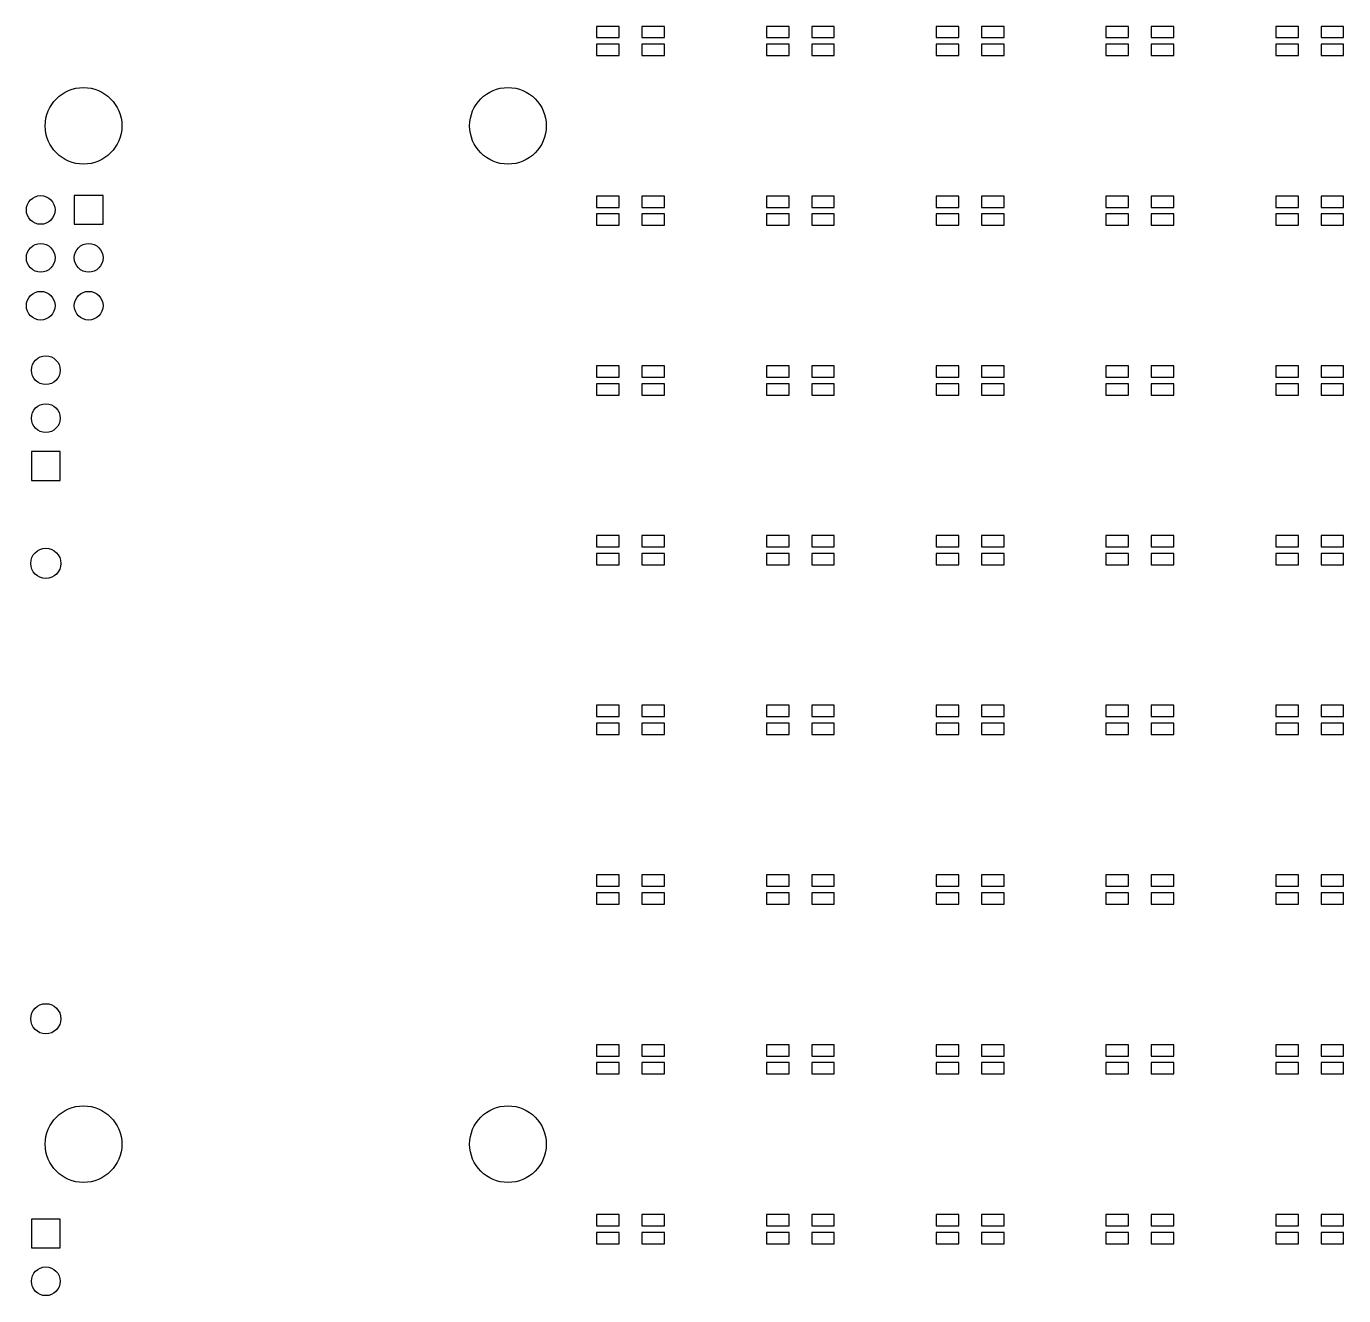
# Model space of a CAD drawing. Extents: x 68 to 209, y -167 to -99.
# Drawn here: x 68 to 137.8, y -166.5 to -99.2 of the extents above; entities that cross this region are included whole.
import ezdxf

# ---------------------------------------------------------------- set-up
doc = ezdxf.new("R2010")
doc.units = 0
doc.header["$MEASUREMENT"] = 0
doc.layers.add('BLACK', color=250, linetype='CONTINUOUS')

msp = doc.modelspace()

# ---------------------------------------------------------------- linework, layer by layer
at = {"layer": 'BLACK'}
for p, q in [((98.2, -99.225), (98.2, -99.825)), ((99.4, -99.225), (98.2, -99.225)), ((98.2, -99.825), (99.4, -99.825)), ((99.4, -99.825), (99.4, -99.225)), ((100.6, -99.225), (100.6, -99.825)), ((101.8, -99.225), (100.6, -99.225)), ((100.6, -99.825), (101.8, -99.825)), ((101.8, -99.825), (101.8, -99.225)), ((107.2, -99.225), (107.2, -99.825)), ((108.4, -99.225), (107.2, -99.225)), ((107.2, -99.825), (108.4, -99.825)), ((108.4, -99.825), (108.4, -99.225)), ((109.6, -99.225), (109.6, -99.825)), ((110.8, -99.225), (109.6, -99.225)), ((109.6, -99.825), (110.8, -99.825)), ((110.8, -99.825), (110.8, -99.225)), ((116.2, -99.225), (116.2, -99.825)), ((117.4, -99.225), (116.2, -99.225)), ((116.2, -99.825), (117.4, -99.825)), ((117.4, -99.825), (117.4, -99.225)), ((118.6, -99.225), (118.6, -99.825)), ((119.8, -99.225), (118.6, -99.225)), ((118.6, -99.825), (119.8, -99.825)), ((119.8, -99.825), (119.8, -99.225)), ((125.2, -99.225), (125.2, -99.825)), ((126.4, -99.225), (125.2, -99.225)), ((125.2, -99.825), (126.4, -99.825)), ((126.4, -99.825), (126.4, -99.225)), ((127.6, -99.225), (127.6, -99.825)), ((128.8, -99.225), (127.6, -99.225)), ((127.6, -99.825), (128.8, -99.825)), ((128.8, -99.825), (128.8, -99.225)), ((134.2, -99.225), (134.2, -99.825)), ((135.4, -99.225), (134.2, -99.225)), ((134.2, -99.825), (135.4, -99.825)), ((135.4, -99.825), (135.4, -99.225)), ((136.6, -99.225), (136.6, -99.825)), ((137.8, -99.225), (136.6, -99.225)), ((136.6, -99.825), (137.8, -99.825)), ((137.8, -99.825), (137.8, -99.225)), ((98.2, -100.175), (98.2, -100.775)), ((99.4, -100.175), (98.2, -100.175)), ((99.4, -100.775), (99.4, -100.175)), ((100.6, -100.175), (100.6, -100.775)), ((101.8, -100.175), (100.6, -100.175)), ((101.8, -100.775), (101.8, -100.175)), ((107.2, -100.175), (107.2, -100.775)), ((108.4, -100.175), (107.2, -100.175)), ((108.4, -100.775), (108.4, -100.175)), ((109.6, -100.175), (109.6, -100.775)), ((110.8, -100.175), (109.6, -100.175)), ((110.8, -100.775), (110.8, -100.175)), ((116.2, -100.175), (116.2, -100.775)), ((117.4, -100.175), (116.2, -100.175)), ((117.4, -100.775), (117.4, -100.175)), ((118.6, -100.175), (118.6, -100.775)), ((119.8, -100.175), (118.6, -100.175)), ((119.8, -100.775), (119.8, -100.175)), ((125.2, -100.175), (125.2, -100.775)), ((126.4, -100.175), (125.2, -100.175)), ((126.4, -100.775), (126.4, -100.175)), ((127.6, -100.175), (127.6, -100.775)), ((128.8, -100.175), (127.6, -100.175)), ((128.8, -100.775), (128.8, -100.175)), ((134.2, -100.175), (134.2, -100.775)), ((135.4, -100.175), (134.2, -100.175)), ((135.4, -100.775), (135.4, -100.175)), ((136.6, -100.175), (136.6, -100.775)), ((137.8, -100.175), (136.6, -100.175)), ((137.8, -100.775), (137.8, -100.175)), ((98.2, -100.775), (99.4, -100.775)), ((100.6, -100.775), (101.8, -100.775)), ((107.2, -100.775), (108.4, -100.775)), ((109.6, -100.775), (110.8, -100.775)), ((116.2, -100.775), (117.4, -100.775)), ((118.6, -100.775), (119.8, -100.775)), ((125.2, -100.775), (126.4, -100.775)), ((127.6, -100.775), (128.8, -100.775)), ((134.2, -100.775), (135.4, -100.775)), ((136.6, -100.775), (137.8, -100.775)), ((72.032, -108.198), (70.508, -108.198)), ((70.508, -108.198), (70.508, -109.722)), ((72.032, -109.722), (72.032, -108.198)), ((98.2, -108.225), (98.2, -108.825)), ((99.4, -108.225), (98.2, -108.225)), ((99.4, -108.825), (99.4, -108.225)), ((100.6, -108.225), (100.6, -108.825)), ((101.8, -108.225), (100.6, -108.225)), ((101.8, -108.825), (101.8, -108.225)), ((107.2, -108.225), (107.2, -108.825)), ((108.4, -108.225), (107.2, -108.225)), ((108.4, -108.825), (108.4, -108.225)), ((109.6, -108.225), (109.6, -108.825)), ((110.8, -108.225), (109.6, -108.225)), ((110.8, -108.825), (110.8, -108.225)), ((116.2, -108.225), (116.2, -108.825)), ((117.4, -108.225), (116.2, -108.225)), ((117.4, -108.825), (117.4, -108.225)), ((118.6, -108.225), (118.6, -108.825)), ((119.8, -108.225), (118.6, -108.225)), ((119.8, -108.825), (119.8, -108.225)), ((125.2, -108.225), (125.2, -108.825)), ((126.4, -108.225), (125.2, -108.225)), ((126.4, -108.825), (126.4, -108.225)), ((127.6, -108.225), (127.6, -108.825)), ((128.8, -108.225), (127.6, -108.225)), ((128.8, -108.825), (128.8, -108.225)), ((134.2, -108.225), (134.2, -108.825)), ((135.4, -108.225), (134.2, -108.225)), ((135.4, -108.825), (135.4, -108.225)), ((136.6, -108.225), (136.6, -108.825)), ((137.8, -108.225), (136.6, -108.225)), ((137.8, -108.825), (137.8, -108.225)), ((98.2, -108.825), (99.4, -108.825)), ((100.6, -108.825), (101.8, -108.825)), ((107.2, -108.825), (108.4, -108.825)), ((109.6, -108.825), (110.8, -108.825)), ((116.2, -108.825), (117.4, -108.825)), ((118.6, -108.825), (119.8, -108.825)), ((125.2, -108.825), (126.4, -108.825)), ((127.6, -108.825), (128.8, -108.825)), ((134.2, -108.825), (135.4, -108.825)), ((136.6, -108.825), (137.8, -108.825)), ((98.2, -109.175), (98.2, -109.775)), ((99.4, -109.175), (98.2, -109.175)), ((99.4, -109.775), (99.4, -109.175)), ((100.6, -109.175), (100.6, -109.775)), ((101.8, -109.175), (100.6, -109.175)), ((101.8, -109.775), (101.8, -109.175)), ((107.2, -109.175), (107.2, -109.775)), ((108.4, -109.175), (107.2, -109.175)), ((108.4, -109.775), (108.4, -109.175)), ((109.6, -109.175), (109.6, -109.775)), ((110.8, -109.175), (109.6, -109.175)), ((110.8, -109.775), (110.8, -109.175)), ((116.2, -109.175), (116.2, -109.775)), ((117.4, -109.175), (116.2, -109.175)), ((117.4, -109.775), (117.4, -109.175)), ((118.6, -109.175), (118.6, -109.775)), ((119.8, -109.175), (118.6, -109.175)), ((119.8, -109.775), (119.8, -109.175)), ((125.2, -109.175), (125.2, -109.775)), ((126.4, -109.175), (125.2, -109.175)), ((126.4, -109.775), (126.4, -109.175)), ((127.6, -109.175), (127.6, -109.775)), ((128.8, -109.175), (127.6, -109.175)), ((128.8, -109.775), (128.8, -109.175)), ((134.2, -109.175), (134.2, -109.775)), ((135.4, -109.175), (134.2, -109.175)), ((135.4, -109.775), (135.4, -109.175)), ((136.6, -109.175), (136.6, -109.775)), ((137.8, -109.175), (136.6, -109.175)), ((137.8, -109.775), (137.8, -109.175)), ((70.508, -109.722), (72.032, -109.722)), ((98.2, -109.775), (99.4, -109.775)), ((100.6, -109.775), (101.8, -109.775)), ((107.2, -109.775), (108.4, -109.775)), ((109.6, -109.775), (110.8, -109.775)), ((116.2, -109.775), (117.4, -109.775)), ((118.6, -109.775), (119.8, -109.775)), ((125.2, -109.775), (126.4, -109.775)), ((127.6, -109.775), (128.8, -109.775)), ((134.2, -109.775), (135.4, -109.775)), ((136.6, -109.775), (137.8, -109.775)), ((98.2, -117.225), (98.2, -117.825)), ((99.4, -117.225), (98.2, -117.225)), ((99.4, -117.825), (99.4, -117.225)), ((100.6, -117.225), (100.6, -117.825)), ((101.8, -117.225), (100.6, -117.225)), ((101.8, -117.825), (101.8, -117.225)), ((107.2, -117.225), (107.2, -117.825)), ((108.4, -117.225), (107.2, -117.225)), ((108.4, -117.825), (108.4, -117.225)), ((109.6, -117.225), (109.6, -117.825)), ((110.8, -117.225), (109.6, -117.225)), ((110.8, -117.825), (110.8, -117.225)), ((116.2, -117.225), (116.2, -117.825)), ((117.4, -117.225), (116.2, -117.225)), ((117.4, -117.825), (117.4, -117.225)), ((118.6, -117.225), (118.6, -117.825)), ((119.8, -117.225), (118.6, -117.225)), ((119.8, -117.825), (119.8, -117.225)), ((125.2, -117.225), (125.2, -117.825)), ((126.4, -117.225), (125.2, -117.225)), ((126.4, -117.825), (126.4, -117.225)), ((127.6, -117.225), (127.6, -117.825)), ((128.8, -117.225), (127.6, -117.225)), ((128.8, -117.825), (128.8, -117.225)), ((134.2, -117.225), (134.2, -117.825)), ((135.4, -117.225), (134.2, -117.225)), ((135.4, -117.825), (135.4, -117.225)), ((136.6, -117.225), (136.6, -117.825)), ((137.8, -117.225), (136.6, -117.225)), ((137.8, -117.825), (137.8, -117.225)), ((98.2, -117.825), (99.4, -117.825)), ((100.6, -117.825), (101.8, -117.825)), ((107.2, -117.825), (108.4, -117.825)), ((109.6, -117.825), (110.8, -117.825)), ((116.2, -117.825), (117.4, -117.825)), ((118.6, -117.825), (119.8, -117.825)), ((125.2, -117.825), (126.4, -117.825)), ((127.6, -117.825), (128.8, -117.825)), ((134.2, -117.825), (135.4, -117.825)), ((136.6, -117.825), (137.8, -117.825)), ((98.2, -118.175), (98.2, -118.775)), ((99.4, -118.175), (98.2, -118.175)), ((99.4, -118.775), (99.4, -118.175)), ((100.6, -118.175), (100.6, -118.775)), ((101.8, -118.175), (100.6, -118.175)), ((101.8, -118.775), (101.8, -118.175)), ((107.2, -118.175), (107.2, -118.775)), ((108.4, -118.175), (107.2, -118.175)), ((108.4, -118.775), (108.4, -118.175)), ((109.6, -118.175), (109.6, -118.775)), ((110.8, -118.175), (109.6, -118.175)), ((110.8, -118.775), (110.8, -118.175)), ((116.2, -118.175), (116.2, -118.775)), ((117.4, -118.175), (116.2, -118.175)), ((117.4, -118.775), (117.4, -118.175)), ((118.6, -118.175), (118.6, -118.775)), ((119.8, -118.175), (118.6, -118.175)), ((119.8, -118.775), (119.8, -118.175)), ((125.2, -118.175), (125.2, -118.775)), ((126.4, -118.175), (125.2, -118.175)), ((126.4, -118.775), (126.4, -118.175)), ((127.6, -118.175), (127.6, -118.775)), ((128.8, -118.175), (127.6, -118.175)), ((128.8, -118.775), (128.8, -118.175)), ((134.2, -118.175), (134.2, -118.775)), ((135.4, -118.175), (134.2, -118.175)), ((135.4, -118.775), (135.4, -118.175)), ((136.6, -118.175), (136.6, -118.775)), ((137.8, -118.175), (136.6, -118.175)), ((137.8, -118.775), (137.8, -118.175)), ((98.2, -118.775), (99.4, -118.775)), ((100.6, -118.775), (101.8, -118.775)), ((107.2, -118.775), (108.4, -118.775)), ((109.6, -118.775), (110.8, -118.775)), ((116.2, -118.775), (117.4, -118.775)), ((118.6, -118.775), (119.8, -118.775)), ((125.2, -118.775), (126.4, -118.775)), ((127.6, -118.775), (128.8, -118.775)), ((134.2, -118.775), (135.4, -118.775)), ((136.6, -118.775), (137.8, -118.775)), ((69.762, -121.778), (68.238, -121.778)), ((68.238, -121.778), (68.238, -123.302)), ((69.762, -123.302), (69.762, -121.778)), ((68.238, -123.302), (69.762, -123.302)), ((98.2, -126.225), (98.2, -126.825)), ((99.4, -126.225), (98.2, -126.225)), ((99.4, -126.825), (99.4, -126.225)), ((100.6, -126.225), (100.6, -126.825)), ((101.8, -126.225), (100.6, -126.225)), ((101.8, -126.825), (101.8, -126.225)), ((107.2, -126.225), (107.2, -126.825)), ((108.4, -126.225), (107.2, -126.225)), ((108.4, -126.825), (108.4, -126.225)), ((109.6, -126.225), (109.6, -126.825)), ((110.8, -126.225), (109.6, -126.225)), ((110.8, -126.825), (110.8, -126.225)), ((116.2, -126.225), (116.2, -126.825)), ((117.4, -126.225), (116.2, -126.225)), ((117.4, -126.825), (117.4, -126.225)), ((118.6, -126.225), (118.6, -126.825)), ((119.8, -126.225), (118.6, -126.225)), ((119.8, -126.825), (119.8, -126.225)), ((125.2, -126.225), (125.2, -126.825)), ((126.4, -126.225), (125.2, -126.225)), ((126.4, -126.825), (126.4, -126.225)), ((127.6, -126.225), (127.6, -126.825)), ((128.8, -126.225), (127.6, -126.225)), ((128.8, -126.825), (128.8, -126.225)), ((134.2, -126.225), (134.2, -126.825)), ((135.4, -126.225), (134.2, -126.225)), ((135.4, -126.825), (135.4, -126.225)), ((136.6, -126.225), (136.6, -126.825)), ((137.8, -126.225), (136.6, -126.225)), ((137.8, -126.825), (137.8, -126.225)), ((98.2, -126.825), (99.4, -126.825)), ((100.6, -126.825), (101.8, -126.825)), ((107.2, -126.825), (108.4, -126.825)), ((109.6, -126.825), (110.8, -126.825)), ((116.2, -126.825), (117.4, -126.825)), ((118.6, -126.825), (119.8, -126.825)), ((125.2, -126.825), (126.4, -126.825)), ((127.6, -126.825), (128.8, -126.825)), ((134.2, -126.825), (135.4, -126.825)), ((136.6, -126.825), (137.8, -126.825)), ((98.2, -127.175), (98.2, -127.775)), ((99.4, -127.175), (98.2, -127.175)), ((98.2, -127.775), (99.4, -127.775)), ((99.4, -127.775), (99.4, -127.175)), ((100.6, -127.175), (100.6, -127.775)), ((101.8, -127.175), (100.6, -127.175)), ((100.6, -127.775), (101.8, -127.775)), ((101.8, -127.775), (101.8, -127.175)), ((107.2, -127.175), (107.2, -127.775)), ((108.4, -127.175), (107.2, -127.175)), ((107.2, -127.775), (108.4, -127.775)), ((108.4, -127.775), (108.4, -127.175)), ((109.6, -127.175), (109.6, -127.775)), ((110.8, -127.175), (109.6, -127.175)), ((109.6, -127.775), (110.8, -127.775)), ((110.8, -127.775), (110.8, -127.175)), ((116.2, -127.175), (116.2, -127.775)), ((117.4, -127.175), (116.2, -127.175)), ((116.2, -127.775), (117.4, -127.775)), ((117.4, -127.775), (117.4, -127.175)), ((118.6, -127.175), (118.6, -127.775)), ((119.8, -127.175), (118.6, -127.175)), ((118.6, -127.775), (119.8, -127.775)), ((119.8, -127.775), (119.8, -127.175)), ((125.2, -127.175), (125.2, -127.775)), ((126.4, -127.175), (125.2, -127.175)), ((125.2, -127.775), (126.4, -127.775)), ((126.4, -127.775), (126.4, -127.175)), ((127.6, -127.175), (127.6, -127.775)), ((128.8, -127.175), (127.6, -127.175)), ((127.6, -127.775), (128.8, -127.775)), ((128.8, -127.775), (128.8, -127.175)), ((134.2, -127.175), (134.2, -127.775)), ((135.4, -127.175), (134.2, -127.175)), ((134.2, -127.775), (135.4, -127.775)), ((135.4, -127.775), (135.4, -127.175)), ((136.6, -127.175), (136.6, -127.775)), ((137.8, -127.175), (136.6, -127.175)), ((136.6, -127.775), (137.8, -127.775)), ((137.8, -127.775), (137.8, -127.175)), ((98.2, -135.225), (98.2, -135.825)), ((99.4, -135.225), (98.2, -135.225)), ((99.4, -135.825), (99.4, -135.225)), ((100.6, -135.225), (100.6, -135.825)), ((101.8, -135.225), (100.6, -135.225)), ((101.8, -135.825), (101.8, -135.225)), ((107.2, -135.225), (107.2, -135.825)), ((108.4, -135.225), (107.2, -135.225)), ((108.4, -135.825), (108.4, -135.225)), ((109.6, -135.225), (109.6, -135.825)), ((110.8, -135.225), (109.6, -135.225)), ((110.8, -135.825), (110.8, -135.225)), ((116.2, -135.225), (116.2, -135.825)), ((117.4, -135.225), (116.2, -135.225)), ((117.4, -135.825), (117.4, -135.225)), ((118.6, -135.225), (118.6, -135.825)), ((119.8, -135.225), (118.6, -135.225)), ((119.8, -135.825), (119.8, -135.225)), ((125.2, -135.225), (125.2, -135.825)), ((126.4, -135.225), (125.2, -135.225)), ((126.4, -135.825), (126.4, -135.225)), ((127.6, -135.225), (127.6, -135.825)), ((128.8, -135.225), (127.6, -135.225)), ((128.8, -135.825), (128.8, -135.225)), ((134.2, -135.225), (134.2, -135.825)), ((135.4, -135.225), (134.2, -135.225)), ((135.4, -135.825), (135.4, -135.225)), ((136.6, -135.225), (136.6, -135.825)), ((137.8, -135.225), (136.6, -135.225)), ((137.8, -135.825), (137.8, -135.225)), ((98.2, -135.825), (99.4, -135.825)), ((100.6, -135.825), (101.8, -135.825)), ((107.2, -135.825), (108.4, -135.825)), ((109.6, -135.825), (110.8, -135.825)), ((116.2, -135.825), (117.4, -135.825)), ((118.6, -135.825), (119.8, -135.825)), ((125.2, -135.825), (126.4, -135.825)), ((127.6, -135.825), (128.8, -135.825)), ((134.2, -135.825), (135.4, -135.825)), ((136.6, -135.825), (137.8, -135.825)), ((98.2, -136.175), (98.2, -136.775)), ((99.4, -136.175), (98.2, -136.175)), ((98.2, -136.775), (99.4, -136.775)), ((99.4, -136.775), (99.4, -136.175)), ((100.6, -136.175), (100.6, -136.775)), ((101.8, -136.175), (100.6, -136.175)), ((100.6, -136.775), (101.8, -136.775)), ((101.8, -136.775), (101.8, -136.175)), ((107.2, -136.175), (107.2, -136.775)), ((108.4, -136.175), (107.2, -136.175)), ((107.2, -136.775), (108.4, -136.775)), ((108.4, -136.775), (108.4, -136.175)), ((109.6, -136.175), (109.6, -136.775)), ((110.8, -136.175), (109.6, -136.175)), ((109.6, -136.775), (110.8, -136.775)), ((110.8, -136.775), (110.8, -136.175)), ((116.2, -136.175), (116.2, -136.775)), ((117.4, -136.175), (116.2, -136.175)), ((116.2, -136.775), (117.4, -136.775)), ((117.4, -136.775), (117.4, -136.175)), ((118.6, -136.175), (118.6, -136.775)), ((119.8, -136.175), (118.6, -136.175)), ((118.6, -136.775), (119.8, -136.775)), ((119.8, -136.775), (119.8, -136.175)), ((125.2, -136.175), (125.2, -136.775)), ((126.4, -136.175), (125.2, -136.175)), ((125.2, -136.775), (126.4, -136.775)), ((126.4, -136.775), (126.4, -136.175)), ((127.6, -136.175), (127.6, -136.775)), ((128.8, -136.175), (127.6, -136.175)), ((127.6, -136.775), (128.8, -136.775)), ((128.8, -136.775), (128.8, -136.175)), ((134.2, -136.175), (134.2, -136.775)), ((135.4, -136.175), (134.2, -136.175)), ((134.2, -136.775), (135.4, -136.775)), ((135.4, -136.775), (135.4, -136.175)), ((136.6, -136.175), (136.6, -136.775)), ((137.8, -136.175), (136.6, -136.175)), ((136.6, -136.775), (137.8, -136.775)), ((137.8, -136.775), (137.8, -136.175)), ((98.2, -144.225), (98.2, -144.825)), ((99.4, -144.225), (98.2, -144.225)), ((99.4, -144.825), (99.4, -144.225)), ((100.6, -144.225), (100.6, -144.825)), ((101.8, -144.225), (100.6, -144.225)), ((101.8, -144.825), (101.8, -144.225)), ((107.2, -144.225), (107.2, -144.825)), ((108.4, -144.225), (107.2, -144.225)), ((108.4, -144.825), (108.4, -144.225)), ((109.6, -144.225), (109.6, -144.825)), ((110.8, -144.225), (109.6, -144.225)), ((110.8, -144.825), (110.8, -144.225)), ((116.2, -144.225), (116.2, -144.825)), ((117.4, -144.225), (116.2, -144.225)), ((117.4, -144.825), (117.4, -144.225)), ((118.6, -144.225), (118.6, -144.825)), ((119.8, -144.225), (118.6, -144.225)), ((119.8, -144.825), (119.8, -144.225)), ((125.2, -144.225), (125.2, -144.825)), ((126.4, -144.225), (125.2, -144.225)), ((126.4, -144.825), (126.4, -144.225)), ((127.6, -144.225), (127.6, -144.825)), ((128.8, -144.225), (127.6, -144.225)), ((128.8, -144.825), (128.8, -144.225)), ((134.2, -144.225), (134.2, -144.825)), ((135.4, -144.225), (134.2, -144.225)), ((135.4, -144.825), (135.4, -144.225)), ((136.6, -144.225), (136.6, -144.825)), ((137.8, -144.225), (136.6, -144.225)), ((137.8, -144.825), (137.8, -144.225)), ((98.2, -144.825), (99.4, -144.825)), ((98.2, -145.175), (98.2, -145.775)), ((99.4, -145.175), (98.2, -145.175)), ((99.4, -145.775), (99.4, -145.175)), ((100.6, -144.825), (101.8, -144.825)), ((100.6, -145.175), (100.6, -145.775)), ((101.8, -145.175), (100.6, -145.175)), ((101.8, -145.775), (101.8, -145.175)), ((107.2, -144.825), (108.4, -144.825)), ((107.2, -145.175), (107.2, -145.775)), ((108.4, -145.175), (107.2, -145.175)), ((108.4, -145.775), (108.4, -145.175)), ((109.6, -144.825), (110.8, -144.825)), ((109.6, -145.175), (109.6, -145.775)), ((110.8, -145.175), (109.6, -145.175)), ((110.8, -145.775), (110.8, -145.175)), ((116.2, -144.825), (117.4, -144.825)), ((116.2, -145.175), (116.2, -145.775)), ((117.4, -145.175), (116.2, -145.175)), ((117.4, -145.775), (117.4, -145.175)), ((118.6, -144.825), (119.8, -144.825)), ((118.6, -145.175), (118.6, -145.775)), ((119.8, -145.175), (118.6, -145.175)), ((119.8, -145.775), (119.8, -145.175)), ((125.2, -144.825), (126.4, -144.825)), ((125.2, -145.175), (125.2, -145.775)), ((126.4, -145.175), (125.2, -145.175)), ((126.4, -145.775), (126.4, -145.175)), ((127.6, -144.825), (128.8, -144.825)), ((127.6, -145.175), (127.6, -145.775)), ((128.8, -145.175), (127.6, -145.175)), ((128.8, -145.775), (128.8, -145.175)), ((134.2, -144.825), (135.4, -144.825)), ((134.2, -145.175), (134.2, -145.775)), ((135.4, -145.175), (134.2, -145.175)), ((135.4, -145.775), (135.4, -145.175)), ((136.6, -144.825), (137.8, -144.825)), ((136.6, -145.175), (136.6, -145.775)), ((137.8, -145.175), (136.6, -145.175)), ((137.8, -145.775), (137.8, -145.175)), ((98.2, -145.775), (99.4, -145.775)), ((100.6, -145.775), (101.8, -145.775)), ((107.2, -145.775), (108.4, -145.775)), ((109.6, -145.775), (110.8, -145.775)), ((116.2, -145.775), (117.4, -145.775)), ((118.6, -145.775), (119.8, -145.775)), ((125.2, -145.775), (126.4, -145.775)), ((127.6, -145.775), (128.8, -145.775)), ((134.2, -145.775), (135.4, -145.775)), ((136.6, -145.775), (137.8, -145.775)), ((98.2, -153.225), (98.2, -153.825)), ((99.4, -153.225), (98.2, -153.225)), ((99.4, -153.825), (99.4, -153.225)), ((100.6, -153.225), (100.6, -153.825)), ((101.8, -153.225), (100.6, -153.225)), ((101.8, -153.825), (101.8, -153.225)), ((107.2, -153.225), (107.2, -153.825)), ((108.4, -153.225), (107.2, -153.225)), ((108.4, -153.825), (108.4, -153.225)), ((109.6, -153.225), (109.6, -153.825)), ((110.8, -153.225), (109.6, -153.225)), ((110.8, -153.825), (110.8, -153.225)), ((116.2, -153.225), (116.2, -153.825)), ((117.4, -153.225), (116.2, -153.225)), ((117.4, -153.825), (117.4, -153.225)), ((118.6, -153.225), (118.6, -153.825)), ((119.8, -153.225), (118.6, -153.225)), ((119.8, -153.825), (119.8, -153.225)), ((125.2, -153.225), (125.2, -153.825)), ((126.4, -153.225), (125.2, -153.225)), ((126.4, -153.825), (126.4, -153.225)), ((127.6, -153.225), (127.6, -153.825)), ((128.8, -153.225), (127.6, -153.225)), ((128.8, -153.825), (128.8, -153.225)), ((134.2, -153.225), (134.2, -153.825)), ((135.4, -153.225), (134.2, -153.225)), ((135.4, -153.825), (135.4, -153.225)), ((136.6, -153.225), (136.6, -153.825)), ((137.8, -153.225), (136.6, -153.225)), ((137.8, -153.825), (137.8, -153.225)), ((98.2, -153.825), (99.4, -153.825)), ((98.2, -154.175), (98.2, -154.775)), ((99.4, -154.175), (98.2, -154.175)), ((99.4, -154.775), (99.4, -154.175)), ((100.6, -153.825), (101.8, -153.825)), ((100.6, -154.175), (100.6, -154.775)), ((101.8, -154.175), (100.6, -154.175)), ((101.8, -154.775), (101.8, -154.175)), ((107.2, -153.825), (108.4, -153.825)), ((107.2, -154.175), (107.2, -154.775)), ((108.4, -154.175), (107.2, -154.175)), ((108.4, -154.775), (108.4, -154.175)), ((109.6, -153.825), (110.8, -153.825)), ((109.6, -154.175), (109.6, -154.775)), ((110.8, -154.175), (109.6, -154.175)), ((110.8, -154.775), (110.8, -154.175)), ((116.2, -153.825), (117.4, -153.825)), ((116.2, -154.175), (116.2, -154.775)), ((117.4, -154.175), (116.2, -154.175)), ((117.4, -154.775), (117.4, -154.175)), ((118.6, -153.825), (119.8, -153.825)), ((118.6, -154.175), (118.6, -154.775)), ((119.8, -154.175), (118.6, -154.175)), ((119.8, -154.775), (119.8, -154.175)), ((125.2, -153.825), (126.4, -153.825)), ((125.2, -154.175), (125.2, -154.775)), ((126.4, -154.175), (125.2, -154.175)), ((126.4, -154.775), (126.4, -154.175)), ((127.6, -153.825), (128.8, -153.825)), ((127.6, -154.175), (127.6, -154.775)), ((128.8, -154.175), (127.6, -154.175)), ((128.8, -154.775), (128.8, -154.175)), ((134.2, -153.825), (135.4, -153.825)), ((134.2, -154.175), (134.2, -154.775)), ((135.4, -154.175), (134.2, -154.175)), ((135.4, -154.775), (135.4, -154.175)), ((136.6, -153.825), (137.8, -153.825)), ((136.6, -154.175), (136.6, -154.775)), ((137.8, -154.175), (136.6, -154.175)), ((137.8, -154.775), (137.8, -154.175)), ((98.2, -154.775), (99.4, -154.775)), ((100.6, -154.775), (101.8, -154.775)), ((107.2, -154.775), (108.4, -154.775)), ((109.6, -154.775), (110.8, -154.775)), ((116.2, -154.775), (117.4, -154.775)), ((118.6, -154.775), (119.8, -154.775)), ((125.2, -154.775), (126.4, -154.775)), ((127.6, -154.775), (128.8, -154.775)), ((134.2, -154.775), (135.4, -154.775)), ((136.6, -154.775), (137.8, -154.775)), ((69.762, -162.468), (68.238, -162.468)), ((68.238, -162.468), (68.238, -163.992)), ((69.762, -163.992), (69.762, -162.468)), ((98.2, -162.225), (98.2, -162.825)), ((99.4, -162.225), (98.2, -162.225)), ((99.4, -162.825), (99.4, -162.225)), ((100.6, -162.225), (100.6, -162.825)), ((101.8, -162.225), (100.6, -162.225)), ((101.8, -162.825), (101.8, -162.225)), ((107.2, -162.225), (107.2, -162.825)), ((108.4, -162.225), (107.2, -162.225)), ((108.4, -162.825), (108.4, -162.225)), ((109.6, -162.225), (109.6, -162.825)), ((110.8, -162.225), (109.6, -162.225)), ((110.8, -162.825), (110.8, -162.225)), ((116.2, -162.225), (116.2, -162.825)), ((117.4, -162.225), (116.2, -162.225)), ((117.4, -162.825), (117.4, -162.225)), ((118.6, -162.225), (118.6, -162.825)), ((119.8, -162.225), (118.6, -162.225)), ((119.8, -162.825), (119.8, -162.225)), ((125.2, -162.225), (125.2, -162.825)), ((126.4, -162.225), (125.2, -162.225)), ((126.4, -162.825), (126.4, -162.225)), ((127.6, -162.225), (127.6, -162.825)), ((128.8, -162.225), (127.6, -162.225)), ((128.8, -162.825), (128.8, -162.225)), ((134.2, -162.225), (134.2, -162.825)), ((135.4, -162.225), (134.2, -162.225)), ((135.4, -162.825), (135.4, -162.225)), ((136.6, -162.225), (136.6, -162.825)), ((137.8, -162.225), (136.6, -162.225)), ((137.8, -162.825), (137.8, -162.225)), ((98.2, -162.825), (99.4, -162.825)), ((98.2, -163.175), (98.2, -163.775)), ((99.4, -163.175), (98.2, -163.175)), ((99.4, -163.775), (99.4, -163.175)), ((100.6, -162.825), (101.8, -162.825)), ((100.6, -163.175), (100.6, -163.775)), ((101.8, -163.175), (100.6, -163.175)), ((101.8, -163.775), (101.8, -163.175)), ((107.2, -162.825), (108.4, -162.825)), ((107.2, -163.175), (107.2, -163.775)), ((108.4, -163.175), (107.2, -163.175)), ((108.4, -163.775), (108.4, -163.175)), ((109.6, -162.825), (110.8, -162.825)), ((109.6, -163.175), (109.6, -163.775)), ((110.8, -163.175), (109.6, -163.175)), ((110.8, -163.775), (110.8, -163.175)), ((116.2, -162.825), (117.4, -162.825)), ((116.2, -163.175), (116.2, -163.775)), ((117.4, -163.175), (116.2, -163.175)), ((117.4, -163.775), (117.4, -163.175)), ((118.6, -162.825), (119.8, -162.825)), ((118.6, -163.175), (118.6, -163.775)), ((119.8, -163.175), (118.6, -163.175)), ((119.8, -163.775), (119.8, -163.175)), ((125.2, -162.825), (126.4, -162.825)), ((125.2, -163.175), (125.2, -163.775)), ((126.4, -163.175), (125.2, -163.175)), ((126.4, -163.775), (126.4, -163.175)), ((127.6, -162.825), (128.8, -162.825)), ((127.6, -163.175), (127.6, -163.775)), ((128.8, -163.175), (127.6, -163.175)), ((128.8, -163.775), (128.8, -163.175)), ((134.2, -162.825), (135.4, -162.825)), ((134.2, -163.175), (134.2, -163.775)), ((135.4, -163.175), (134.2, -163.175)), ((135.4, -163.775), (135.4, -163.175)), ((136.6, -162.825), (137.8, -162.825)), ((136.6, -163.175), (136.6, -163.775)), ((137.8, -163.175), (136.6, -163.175)), ((137.8, -163.775), (137.8, -163.175)), ((68.238, -163.992), (69.762, -163.992)), ((98.2, -163.775), (99.4, -163.775)), ((100.6, -163.775), (101.8, -163.775)), ((107.2, -163.775), (108.4, -163.775)), ((109.6, -163.775), (110.8, -163.775)), ((116.2, -163.775), (117.4, -163.775)), ((118.6, -163.775), (119.8, -163.775)), ((125.2, -163.775), (126.4, -163.775)), ((127.6, -163.775), (128.8, -163.775)), ((134.2, -163.775), (135.4, -163.775)), ((136.6, -163.775), (137.8, -163.775))]:
    msp.add_line(p, q, dxfattribs=at)
for centre, radius in [((71, -104.5), 2.032), ((93.5, -104.5), 2.032), ((68.73, -108.96), 0.762), ((68.73, -111.5), 0.762), ((71.27, -111.5), 0.762), ((68.73, -114.04), 0.762), ((71.27, -114.04), 0.762), ((69, -117.46), 0.762), ((69, -120), 0.762), ((69, -127.7), 0.8), ((69, -151.85), 0.8), ((71, -158.5), 2.032), ((93.5, -158.5), 2.032), ((69, -165.77), 0.762)]:
    msp.add_circle(centre, radius, dxfattribs=at)

doc.saveas('drawing.dxf')
